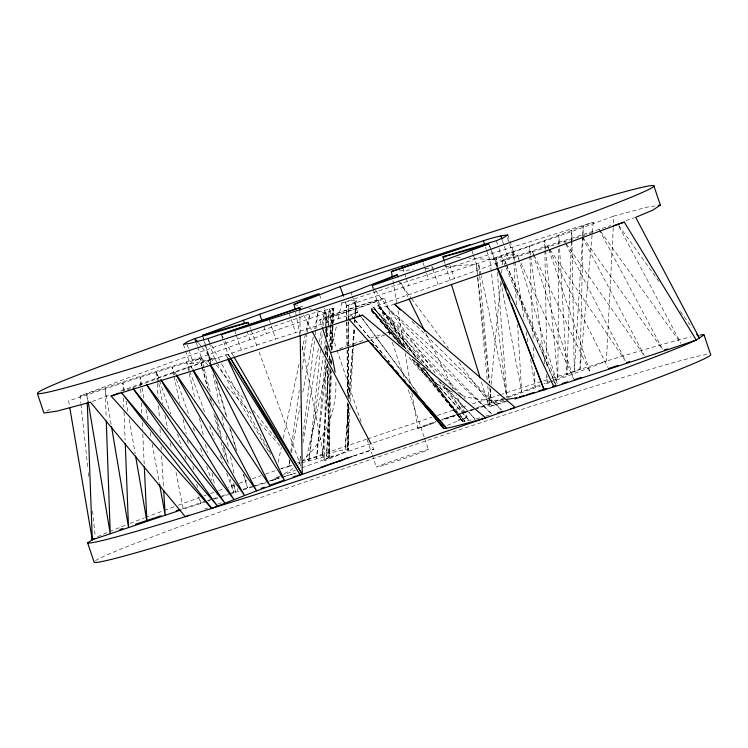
<?xml version="1.0" encoding="UTF-8"?>
<svg xmlns="http://www.w3.org/2000/svg" width="748" height="748" viewBox="0 0 748 748"><rect width="100%" height="100%" fill="white"/><g stroke="black" fill="none" stroke-linecap="round" stroke-linejoin="round"><path stroke-width="0.56" stroke-dasharray="3.74 2.81" d="M347.577 402.405L348.054 450.09L348.475 404.238M348.484 396.066L348.587 321.36M348.596 320.191L348.615 305.016A230.693 6.442 -18.6 0 0 341.733 303.034L337.582 321.229M347.988 403.976L347.698 449.38L349.999 407.426M348.026 396.992L348.344 346.922M348.353 345.763L348.521 318.985M348.531 317.816L348.615 305.016L346.614 305.876L346.763 320.995M325.399 360.714L324.688 460.749L339.527 454.606L348.549 449.969L347.942 403.499M325.436 354.907L325.511 344.445M325.595 332.823L325.614 329.335M325.623 328.166L325.735 313.057L323.912 307.652M558.737 249.075L557.84 378.394L552.52 380.414M558.765 244.418L558.831 235.096L593.239 222.193L592.304 232.628M301.837 467.771L326.708 458.833L329.354 456.626L329.999 368.942M330.074 363.117L330.139 358.46M330.279 346.829L330.738 310.757L333.86 308.569L332.645 308.41L309.709 313.964L189.02 355.824L126.851 378.32L80.027 396.103L80.784 403.069M545.675 250.664L557.84 378.394L579.99 369.381L583.234 226.036L582.599 236.536M301.65 462.806L322.453 457.252L328.896 456.215L331.401 371.13M331.616 364.136L331.719 360.639M332.028 350.148L332.776 324.501M332.813 323.342L333.225 309.354L332.598 323.36M571.341 242.006L566.909 374.851L559.439 245.578M571.379 240.837L571.724 230.347L571.921 240.791M330.541 368.876L326.596 456.42L330.887 369.11M330.803 363.042L331.018 358.376M331.383 350.204L332.542 324.529M331.112 364.444L331.289 360.957M331.86 349.316L333.86 308.569L332.701 323.669M613.267 227.644L606.404 361.088A230.693 6.442 -18.6 0 1 550.939 382.106M613.5 222.998L613.865 216.041L647.17 207.121L655.042 205.943M350.316 401.601L353.252 347.988M353.318 346.82L354.346 328.176M354.664 322.341L354.786 320.013M354.851 318.844L355.814 301.369L354.561 318.741M582.524 237.696L574.314 371.84L571.94 241.95M328.662 366.548L322.453 457.252L329.316 367.81M329.139 359.573L329.457 354.926M330.018 346.782L331.523 324.688M331.607 323.529L332.645 308.41L329.045 341.939M348.39 404.453L345.137 449.623L348.708 403.368M348.802 398.656L352.476 347.698M352.56 346.539L353.982 326.848M354.309 322.21L354.477 319.901M329.765 362.004L330.027 358.516M330.925 346.904L332.617 324.828M349.064 398.74L353 347.867M353.084 346.707L354.515 328.204M354.963 322.425L355.141 320.116M355.496 315.488L356.656 300.453M325.23 358.816L316.535 458.702L326.689 363.902M325.632 354.178L326.343 346.044M327.147 336.75L328.054 326.296M328.157 325.137L329.578 308.877L327.381 324.987M579.99 369.381L592.201 233.787M490.651 389.231L488.996 406.688L508.416 400.947M491.09 384.584L500.87 281.117M501.637 272.983L501.964 269.495M502.404 264.848L502.843 260.192L498.112 246.129M320.555 349.41L308.887 460.759L323.145 356.048M321.042 344.763L322.379 332.009M322.986 326.203L324.697 309.971L322.07 325.997M327.437 356.964L328.185 350.027M300.434 456.448L299.583 463.395L300.705 456.523M302.968 435.598L314.665 339.47M315.226 334.833L315.796 330.205M315.937 329.045L318.05 311.673L314.796 328.886M323.931 350.298L325.343 339.947M326.287 333.038L326.754 329.588M289.691 459.646L288.737 466.584L280.911 468.94M290.804 451.549L299.219 390.269M302.08 369.465L307.007 333.617M307.166 332.467L309.709 313.964L301.94 350.475M302.959 442.788L318.695 346.605M319.443 342.023L321.322 330.579M289.822 460.843L288.737 466.584L291.991 465.621M291.337 452.811L300.238 405.762M302.846 391.999L313.272 336.918M278.144 462.301L281.295 447.472M283.24 438.337L299.265 363.032M327.746 364.426L305.997 459.936L297.236 463.003M328.783 359.882L330.074 354.197M331.112 349.653L336.553 325.773M416.524 362.471L462.329 421.161L466.995 417.038L456.205 395.084M326.1 458.917L333.206 455.915L326.1 458.917L324.688 460.749L301.911 344.332M301.958 461.338C324.342 441.311 337.198 411.091 335.833 381.059M298.546 464.293L300.303 462.872M293.207 468.444L283.66 474.307M46.881 411.148L51.752 407.95M185.579 350.84L189.945 363.818L194.05 361.125L201.474 358.012L207.701 364.968M507.827 234.919L514.372 254.395L510.267 257.078L502.843 260.192L469.435 258.303M80.027 396.103A230.693 6.442 -18.6 0 1 203.147 356.665L266.297 333.692L325.735 313.057L330.738 310.757M447.369 425.397L466.995 417.038L443.209 384.07M280.743 475.84L274.722 478.514L279.902 476.345M352.186 296.077L357.647 312.299L360.433 316.058L357.712 312.337L355.702 313.197A230.693 6.442 -18.6 0 0 347.661 317.75M585.31 234.919A230.693 6.442 -18.6 0 1 501.169 261.548L438.019 284.511L378.591 305.156L371.092 308.859L370.456 309.644L399.75 344.22M280.939 475.915L295.544 470.155M551.454 380.826L544.17 383.565M127.356 389.82L130.498 388.642M411.868 393.027L417.851 428.548L435.972 421.788M272.328 480.571L279.425 477.944L277.76 477.794L267.13 482.301M540.14 385.061L507.041 397.104L481.254 275.975M132.592 387.857C206.513 359.433 282.651 337.582 357.647 312.299L357.712 312.337M504.947 397.852L476.401 407.931M474.017 409.455L441.404 419.862M472.063 409.455L442.367 419.404L454.223 415.626M507.836 397.515L513.549 395.505A230.693 6.442 -18.6 0 0 540.327 385.949M234.891 484.854L232.703 485.611A325.361 9.088 -18.6 0 0 227.962 487.303M239.267 483.32L246.915 480.637M252.385 478.72L261.136 475.653M265.503 474.12L276.442 470.286M280.818 468.753L291.767 464.919M502.637 399.357L476.897 408.333M473.933 409.362L442.236 420.254M330.036 457.514L435.925 421.62M417.851 428.548L435.747 422.47M353.823 456.037L373.832 449.239L371.672 445.116M505.396 401.152L488.996 406.688L480.814 380.04M625.983 220.585L634.613 217.696M341.733 303.034L497.233 251.87L593.239 222.193M346.866 321.014L346.67 305.913C417.234 281.781 489.08 261.585 558.831 235.096L559.373 244.409M505.573 266.625L502.843 260.192L610.938 225.597M353.327 456.037L373.832 449.239M464.901 418.749L457.907 420.208L465.275 417.964M268.906 481.179L279.967 477.841M207.112 501.422L183.195 509.21L175.658 470.342M208.168 501.076L210.291 500.393M214.526 499.028L217.696 498L216.546 494.699M197.837 347.203L201.474 358.012L140.119 377.301L68.629 400.881L69.405 405.472M475.12 409.1L504.573 400.283M219.847 497.317L228.449 494.568M229.524 494.222L238.93 491.24M243.278 489.856L254.142 486.424M255.227 486.078L266.092 482.647M231.768 492.82L237.733 490.922L237.247 488.631M547.424 379.61L540.907 381.658A325.361 9.088 -18.6 0 0 501.908 394.233M551.762 378.245L606.404 361.088A325.361 9.088 -18.6 0 1 690.843 336.909M243.165 489.211L251.711 486.546M252.759 486.219L266.971 481.805M284.362 476.513L296.283 472.979M281.641 477.289L296.03 473.054M485.891 416.15L490.024 414.981M394.617 304.249L379.629 308.241L370.456 309.644L404.406 347.764M514.372 254.395L507.425 255.423L489.893 260.126L506.658 397.945M476.242 418.786L482.797 417.029M446.911 388.212L475.148 419.086L465.088 421.367L462.329 421.161L423.2 367.539M348.054 450.09L348.549 449.969M189.945 363.818L196.892 362.78L214.424 358.086L216.761 362.116M504.423 399.647C489.856 401.302 474.943 399.741 461.002 395.206M399.572 270.851L413.541 269.635M425.182 268.616L433.335 267.906M444.976 266.886L476.411 264.147L477.663 275.694M456.766 257.593L461.366 257.854M294.095 304.389L302.818 306.783M309.363 308.578L311.551 309.176M315.908 310.364L325.735 313.057L326.044 325.904M452.568 392.055C434.635 384.481 418.955 371.681 407.997 355.59M346.614 305.876L344.482 299.415M501.216 409.661L386.277 306.54L492.09 414.392L379.629 308.241L465.2 398.478M411.98 321.388L501.291 409.577M460.525 394.832L374.748 309.335L429.651 369.353M419.002 359.788L371.681 309.803L406.239 349.036M419.806 360.63L422.209 363.173M439.852 381.807L475.148 419.086M227.13 386.679L251.225 413.607M259.78 423.162L280.771 446.621M417.524 362.49L469.22 420.535L421.601 366.473M407.015 349.914L409.315 352.523M412.513 359.302L465.088 421.367L412.868 358.862M402.424 346.361L371.092 308.859L399.703 344.024M354.879 319.807L389.493 361.995M354.879 319.826L382.873 354.094M388.025 360.405L389.502 362.21M412.167 359.358L462.778 421.582L416.739 362.677M198.603 343.089L201.549 346.717M202.278 347.633L215.527 363.977M216.256 364.884L244.951 400.302M253.039 410.297L275.844 438.45M373.495 290.009L378.591 305.156L430.549 370.625M438.487 380.62L463.741 412.447M405.949 348.867L373.579 307.456L405.79 348.718M398.366 280.911L410.876 297.732M411.568 298.667L448.398 348.213M458.823 362.238L489.398 403.368L487.771 385.968M415.916 390.484L361.172 316.984L417.412 393.074M415.71 357.142L377.899 305.446L415.654 357.189M423.957 368.418L462.451 421.049L424.948 369.222M372.719 286.634L374.776 289.467M375.459 290.411L435.682 373.663M378.591 305.156L417.449 358.862M600.55 231.384L680.745 343.201M618.708 225.363L659.39 282.146M680.409 311.486L691.937 327.577M582.767 237.219L662.485 349.4M565.535 242.82L564.198 240.912L565.264 242.997M566.199 243.783L644.131 355.581M176.874 375.403L174.901 372.541L176.051 374.57M548.462 248.411L547.714 246.204L625.206 360.704M192.404 368.764L191.123 366.819L192.208 368.895M210.01 363.837L208.122 360.891L209.674 364.014M221.717 335.674L227.906 354.066L229.739 357.02M227.579 357.759L225.746 354.804L227.233 357.974M227.906 354.066L229.701 357.067M233.376 355.936L224.204 339.686M217.341 363.117L270.43 454.691M221.352 334.59L223.633 338.666M208.43 339.639L221.286 363.182M221.847 364.201L270.486 453.232M401.695 345.006L395.524 330.607L384.603 298.162M618.989 226.569L680.876 343.117M599.195 229.486L662.625 349.325M303.576 314.945L311.682 330.438M582.496 237.378L644.252 355.506M565.797 244.035L625.44 360.545M547.714 246.204L548.751 248.299M549.275 249.336L607.965 367.53M400.722 282.202L407.912 296.834M425.893 333.421L453.12 388.82M533.642 254.301L532.137 251.141L573.623 378.684M534.147 255.349L590.415 373.261M488.837 243.848L496.887 266.484M519.065 258.855L517.616 255.666L557.503 383.827M520.991 263.1L573.501 378.731M506.144 264.035L504.311 259.752L506.078 264.053M506.602 265.101L557.391 383.874M506.022 267.691L556.007 385.519M506.518 265.129L555.568 384.444M495.391 263.315L496.635 266.569M489.66 246.027L497.504 266.746M249.879 326.839L250.683 329.026M251.076 330.111L257.48 347.605M259.079 351.971L301.079 466.733M189.478 370.204L186.701 362.537L194.779 397.824M189.87 371.298L204.522 411.821M209.674 426.051L214.424 439.188M220.361 455.616L223.138 463.283M226.7 473.138L233.825 492.848L230.421 479.3M174.864 374.776L172.19 367.072L173.854 375.029M176.388 379.171L189.394 416.58M193.218 427.585L195.135 433.083M200.483 448.491L203.166 456.187M206.607 466.098L211.581 480.394M548.836 249.514L590.546 373.215M507.527 238.004L509.351 243.409M509.715 244.493L512.988 254.226M502.329 240.286L507.425 255.423M496.289 240.725L497.747 245.054M485.527 247.139L486.256 249.308M486.621 250.393L489.893 260.126L497.626 257.452A230.693 6.442 -18.6 0 0 613.865 216.041M472.044 251.169L473.138 254.414M473.503 255.498L476.411 264.147L477.28 273.431M449.679 264.521L454.419 278.583M431.839 266.129L432.559 268.289M432.924 269.374L438.019 284.511M423.05 262.754L424.144 265.998M424.509 267.083L428.511 278.976M402.817 268.13L405.725 276.779M406.089 277.863L408.642 285.427M378.17 300.331L390.447 336.815M392.307 342.341L404.593 378.834M408.305 389.886L424.312 437.43M424.677 438.534L428.398 449.595M372.036 285.68L373.13 288.924M351.102 292.833L351.831 294.993M319.546 294.675L321.724 301.164M326.147 317.881L336.572 348.839M336.937 349.942L361.125 421.807M367.081 439.497L371.915 453.868M372.289 454.971L376.384 467.135M319.714 320.051L321.902 326.539M289.13 313.309L295.684 332.776M269.252 319.761L275.806 339.227M263.754 326.128L266.297 333.692M246.99 330.971L249.907 339.629M234.788 330.588L235.882 333.832M236.246 334.908L241.342 350.055M207.869 338.62L208.963 341.864M209.328 342.949L214.424 358.086L206.7 360.751A230.693 6.442 -18.6 0 0 118.352 391.896M202.381 335.422L205.289 344.08M205.653 345.155L211.207 362.715M196.378 342.874L197.472 346.118M187.234 344.912L188.692 349.241M189.057 350.316L193.423 363.304M183.391 344.351L185.214 349.755M157.23 382.48L156.603 372.008L170.703 413.99M177.388 433.877L181.839 447.126M184.803 455.971L186.289 460.385M198.538 496.85L200.763 503.469L199.576 497.794M444.303 261.248L444.985 263.474M445.322 264.577L451.128 283.455M203.045 337.647L210.618 363.238M215.555 379.928L226.102 415.533M229.73 427.772L235.985 448.912M243.568 474.494L247.513 487.846L243.624 474.438M216.714 381.704L227.411 418.581M230.655 429.754L236.817 450.979M202.11 366.333L200.006 358.46L201.997 366.361M202.409 367.455L208.701 391.064M210.796 398.936L211.693 402.312M215.293 415.804L220.987 437.169M223.082 445.041L227.579 461.909M233.273 483.273L235.676 492.268L233.376 483.245M201.474 358.012L204.064 368.166M204.354 369.297L210.674 394.121M212.974 403.144L213.545 405.397M216.705 417.805L221.885 438.113M224.176 447.136L228.486 464.059M202.278 367.492L207.402 387.819M209.674 396.851L210.805 401.377M213.937 413.794L219.052 434.121M221.043 442.031L224.737 456.71M199.464 418.319L203.372 435.392M205.457 444.499L207.28 452.465M211.965 472.96L214.573 484.339M481.011 274.834L478.57 263.408L479.636 275.012M208.935 354.889L210.871 364.033M213.049 374.327L220.062 407.473M221.997 416.617L223.933 425.762M226.111 436.047L228.533 447.482M230.468 456.626L234.105 473.774M174.088 376.16L179.81 403.443M183.138 419.357L186.233 434.139M187.43 439.815L188.374 444.368M190.525 454.597L191.236 458.01M192.9 465.967L194.097 471.642M196.715 484.152L197.425 487.556M295.656 312.384L300.126 335.207M156.603 372.008L158.595 382.293M158.819 383.444L162.812 404.023M165.028 415.458L167.683 429.174M170.338 442.9L171.451 448.613M497.925 266.438L496.195 257.321L496.915 266.643M500.73 281.257L521.674 391.84L517.607 324.52M143.878 397.973L140.119 377.301L140.615 387.745M145.963 409.465L148.263 422.106M150.142 432.447L151.19 438.188M152.227 443.929L159.324 482.993M124.29 390.895L122.906 382.892L123.224 391.045M126.075 401.19L128.254 413.766M129.245 419.478L135.192 453.793M111.115 424.266L105.122 388.726L106.151 417.702M392.962 280.724L396.627 302.501M397.983 310.523L404.341 348.334M405.117 352.916L410.325 383.855M88.124 401.629L86.974 394.738L87.189 400.545M514.689 260.575L513.203 251.384L513.764 260.669M514.867 261.725L524.339 320.312M526.19 331.794L527.864 342.135M530.65 359.367L535.101 386.94L534.399 369.419M530.613 254.862L529.416 245.662L529.79 255.003M530.762 256.012L544.806 364.052M546.152 374.393L547.199 382.443L547.097 376.609M477.785 276.844L489.248 383.051M489.744 387.67L491.361 402.676L490.09 388.745M80.915 404.229L87.853 468.08M88.367 472.727L88.872 477.364M92.528 511.034L95.305 536.578M545.563 249.505L544.684 240.22L546.928 367.287M477.71 278.069L487.341 381.321M479.749 276.171L489.557 382.948M497.373 272.468L507.041 397.104M513.829 261.837L516.419 304.782M157.304 383.649L158.137 397.609M158.623 405.762L159.389 418.562M160.016 429.034L160.437 436.019M161.063 446.491L161.269 449.987M161.624 455.803L163.503 487.229M140.671 388.904L140.998 395.87M141.325 402.835L141.811 413.289M142.251 422.573L142.578 429.539M142.793 434.186L144.214 464.368M529.846 256.171L533.174 339.068M533.502 347.24L534.025 360.087M123.495 398.039L123.85 407.37M124.037 412.036L125.122 440.011M326.072 327.072L326.212 332.916M326.53 345.763L326.754 355.113M326.951 363.285L329.354 456.626M326.427 312.757L326.642 325.586M326.923 337.124L326.708 326.68L326.895 337.142M327.325 356.852L327.11 346.408L327.278 356.88M326.661 326.754L326.829 336.086M326.988 345.417L327.147 354.748M327.306 364.08L328.896 456.215M299.836 310.046L300.182 333.356M346.885 322.173L347.184 345.408M347.25 350.055L347.857 396.524M346.773 322.154L347.007 345.417M347.053 350.073L347.493 394.261M97.567 536.755A325.361 9.088 -18.6 0 1 126.375 524.844M130.096 523.385A325.361 9.088 -18.6 0 1 144.42 517.878M145.523 517.466A325.361 9.088 -18.6 0 1 163.036 510.884M164.27 510.426A325.361 9.088 -18.6 0 1 174.396 506.686M178.361 505.227A325.361 9.088 -18.6 0 1 199.389 497.56M203.811 495.961A325.361 9.088 -18.6 0 1 206.055 495.157M210.571 493.53A325.361 9.088 -18.6 0 1 213.993 492.296M218.603 490.641A325.361 9.088 -18.6 0 1 223.269 488.977M366.473 439.226A325.361 9.088 -18.6 0 0 305.997 459.936A230.693 6.442 -18.6 0 1 348.409 449.763M367.595 438.852A325.361 9.088 -18.6 0 1 431.811 417.281M437.318 415.449A325.361 9.088 -18.6 0 1 467.818 405.369M472.399 403.864A325.361 9.088 -18.6 0 1 500.786 394.598M95.454 560.635A325.361 9.088 -18.6 0 1 398.721 450.016A325.361 9.088 -18.6 0 1 708.524 354.272M549.855 382.499A230.693 6.442 -18.6 0 1 544.516 384.435M204.737 509.061A230.693 6.442 -18.6 0 1 207.607 507.967M217.79 504.133A230.693 6.442 -18.6 0 1 221.829 502.637M92.406 401.442A230.693 6.442 -18.6 0 1 109.844 394.991M182.736 508.631A230.693 6.442 -18.6 0 1 206.476 500.917M207.561 500.571A230.693 6.442 -18.6 0 1 211.871 499.187M212.937 498.841A230.693 6.442 -18.6 0 1 217.462 497.392M221.932 495.961A230.693 6.442 -18.6 0 1 228.533 493.848M386.445 332.991A34.249 0.954 -18.6 0 1 387.922 333.851M384.781 335.011A34.249 0.954 -18.6 0 1 369.456 340.396M339.368 348.839A34.249 0.954 -18.6 0 1 345.903 346.474M346.941 346.1A34.249 0.954 -18.6 0 1 365.164 339.844M370.419 338.105A34.249 0.954 -18.6 0 1 385.248 333.365M592.743 232.497A230.693 6.442 -18.6 0 1 586.367 234.573M354.141 318.91L351.195 315.319L354.141 318.929M384.622 464.929A27.461 0.767 -18.6 0 0 427.744 450.025A27.461 0.767 -18.6 0 0 394.813 460.142A27.461 0.767 -18.6 0 0 384.622 464.929M334.393 315.675A27.461 0.767 -18.6 0 0 377.516 300.761A27.461 0.767 -18.6 0 0 344.576 310.878A27.461 0.767 -18.6 0 0 334.393 315.675M329.999 317.292A34.249 0.954 -18.6 0 0 383.78 298.704A34.249 0.954 -18.6 0 0 342.706 311.318A34.249 0.954 -18.6 0 0 329.999 317.292"/><path stroke-width="1.12" d="M424.116 404.584L443.265 428.024L443.629 427.706L437.571 420.311M700.053 335.039A325.361 9.088 -18.6 0 1 704.046 334.936L710.6 354.402A325.361 9.088 -18.6 0 1 412.821 464.433A325.361 9.088 -18.6 0 1 94.183 562.318L87.628 542.852L94.65 538.251M653.817 185.682L660.372 205.148L652.565 210.263L635.697 217.331L699.389 337.993L696.678 334.206M704.046 334.936L696.248 340.05A325.361 9.088 -18.6 0 1 558.98 392.176L485.686 417.851A325.361 9.088 -18.6 0 1 250.767 496.13L185.28 516.7A325.361 9.088 -18.6 0 1 87.628 542.852M119.082 392.943L111.078 396.019L211.684 508.406L256.573 490.856L352.243 456.392M294.983 308.952L294.095 304.389L319.181 293.59L259.743 314.225L202.381 335.422L209.992 333.159A230.693 6.442 -18.6 0 1 248.28 322.463L249.084 324.651M398.151 276.975L397.123 274.881L372.036 285.68L431.474 265.044L488.837 243.848L481.226 246.12A230.693 6.442 -18.6 0 1 442.938 256.807L443.957 260.136M392.382 277.293L391.419 271.561L469.866 244.68L382.293 272.384L335.777 288.251A230.693 6.442 -18.6 0 1 294.095 304.389M514.895 398.964L560.981 384.631A230.693 6.442 -18.6 0 0 696.248 340.05L624.29 222.109L515.297 262.389L394.617 304.249L400.404 309.962M320.696 467.397L327.474 464.957M278.125 482.292L282.894 480.618M293.057 477.028L296.077 475.971M297.18 475.588L302.678 473.671M69.798 407.763L92.285 539.804L181.072 509.912M335.188 462.414L345.052 459.038M445.238 256.938L442.938 256.807L496.289 240.725L503.713 237.612L507.827 234.919C495.41 236.172 483.273 240.884 471.39 244.736A230.693 6.442 -18.6 0 1 391.419 271.561M664.233 349.989L667.459 348.895M443.265 428.024A230.693 6.442 -18.6 0 0 485.686 417.851L362.593 315.179L207.093 366.342L111.078 396.019M626.506 362.63L629.732 361.555M608.489 368.577L618.026 365.426M328.578 464.592L334.085 462.788M573.978 379.788L581.392 377.394M562.15 383.565L567.526 381.854M526.667 394.776L534.268 392.382M538.616 391.008L546.227 388.605M552.744 386.548L556.007 385.519M519.963 396.795L519.28 397.01L524.526 395.43M248.28 322.463L194.929 338.545L187.496 341.658L183.391 344.351L190.338 343.313L207.869 338.62L219.828 334.543A230.693 6.442 -18.6 0 1 299.798 307.709L300.874 309.775M510.772 408.847L515.241 407.501L394.617 304.249M337.311 461.75L341.425 460.534M497.523 412.803L502.946 411.213M345.67 458.393L349.007 457.467M514.456 398.076L516.662 397.562M506.667 399.432L513.362 398.329M658.24 205.466L660.372 205.148M348.437 318.62L446.547 428.165L426.472 405.379M372.439 344.015L373.981 345.772M390.961 365.052L393.28 367.689M395.599 370.316L398.684 373.822M404.088 379.956L405.631 381.714M408.717 385.22L411.802 388.726M413.354 390.475L424.929 403.621M370.484 342.519L373.514 346.062M375.029 347.839L443.985 428.408L423.368 403.275M197.865 342.182L194.929 338.545L196.023 341.789M133.322 388.764L224.774 502.937L146.776 385.061M211.684 508.406L121.083 392.176L217.359 505.957L133.266 388.801M146.898 384.977L233.844 499.393L160.857 379.984M161.007 379.891L244.484 495.354L176.631 375.589M176.874 375.403L256.573 490.856L193.302 370.961M193.04 369.727L270.009 485.948L210.188 365.061M210.637 364.818L284.642 480.684L227.729 359.031M230.347 358.012L302.286 474.419L300.21 335.693M228.187 358.75L300.313 475.111L230.3 358.068M233.965 356.936L302.286 474.419M312.225 331.476L371.13 444.078M408.941 298.92L424.864 331.327M497.888 268.597L553.95 386.875M497.055 267.644L544.161 389.942L511.548 303.81M504.115 284.193L506.181 289.644M507.827 294.001L509.893 299.452M500.88 235.957L501.964 239.201M483.348 240.65L484.798 244.979M421.966 259.509L422.685 261.678M402.087 265.961L402.817 268.13M340.116 286.437L343.397 296.171M322.266 327.615L332.57 358.937L335.141 372.121M259.743 314.225L261.931 320.714M243.352 320.153L244.446 323.398M37.4 393.598L43.954 413.064L57.157 411.091L90.461 402.172L185.28 516.7A230.693 6.442 -18.6 0 1 189.038 515.185M451.465 284.567L480.132 377.824M159.539 484.143L165.177 515.166L163.709 490.725M135.584 456.074L146.888 521.263L144.317 466.696M111.508 426.556L128.516 527.443L125.253 443.508M88.124 401.629L110.255 533.642L106.272 421.18M87.273 402.863L92.285 539.804M299.836 310.046L299.798 307.709L221.352 334.59L308.924 306.886L355.44 291.019A230.693 6.442 -18.6 0 1 397.123 274.881M261.089 488.351A230.693 6.442 -18.6 0 1 264.203 487.238M269.486 485.359A230.693 6.442 -18.6 0 1 277.041 482.675M119.727 529.528A230.693 6.442 -18.6 0 1 122.906 528.462M135.594 524.217A230.693 6.442 -18.6 0 1 154.453 517.943M155.556 517.579A230.693 6.442 -18.6 0 1 161.054 515.755M176.285 510.744A230.693 6.442 -18.6 0 1 179.52 509.687M362.593 315.179A230.693 6.442 -18.6 0 1 357.105 316.526M368.399 340.761A34.249 0.954 -18.6 0 1 330.635 352.495M624.29 222.109A230.693 6.442 -18.6 0 1 613.295 225.746M135.051 367.436A325.361 9.088 -18.6 0 0 646.02 190.796A325.361 9.088 -18.6 0 0 255.76 310.682A325.361 9.088 -18.6 0 0 135.051 367.436"/></g></svg>
